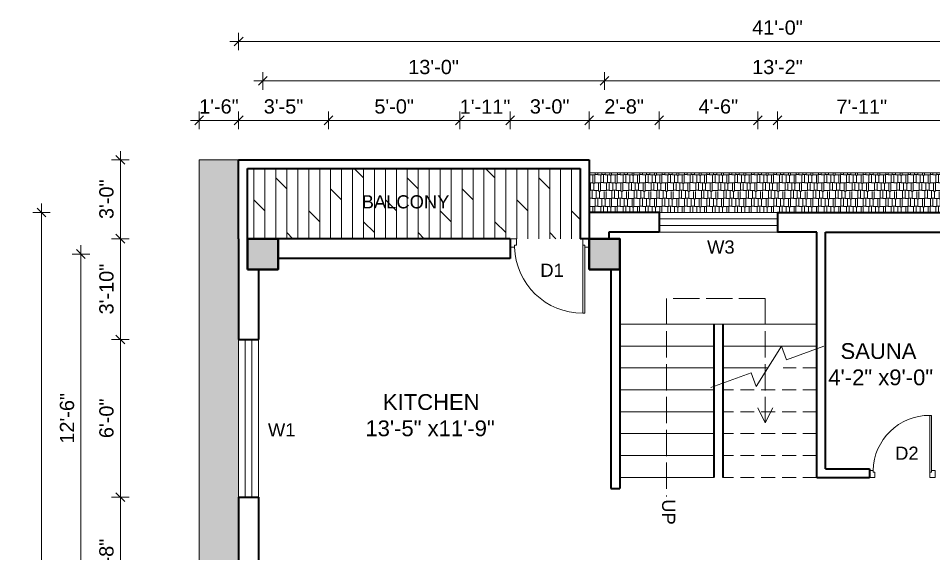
# Model space of a CAD drawing. Header units: inches. Extents: x 270915 to 273552, y 17064 to 18976.
# Drawn here: x 271625.9 to 272043.8, y 18731.7 to 18976.1 of the extents above; entities that cross this region are included whole.
import ezdxf

# ---------------------------------------------------------------- set-up
doc = ezdxf.new("R2010")
doc.units = ezdxf.units.IN
doc.header["$MEASUREMENT"] = 0
doc.header["$PDMODE"] = 35
doc.linetypes.add('ACAD_ISO02W100', pattern=[15, 12, -3])
doc.linetypes.add('DASHED', pattern=[19.05, 12.7, -6.35])
for name, color, linetype, lineweight in [('Column', 181, 'Continuous', 40), ('dimension', 141, 'Continuous', 18), ('Hatch', 9, 'Continuous', 9), ('Hidden', 254, 'ACAD_ISO02W100', 15), ('Stairs', 61, 'Continuous', 18), ('TEXT', 255, 'Continuous', 35), ('Walls', 11, 'Continuous', 35), ('Windows', 151, 'Continuous', 15)]:
    doc.layers.add(name, color=color, linetype=linetype, lineweight=lineweight)
doc.styles.add('arial', font='arial.ttf')
doc.styles.get("Standard").update_dxf_attribs({"font": 'arial.ttf'})
doc.dimstyles.new('1 96', dxfattribs={"dimtxt": 6.5, "dimasz": 4, "dimexe": 0, "dimexo": 0, "dimgap": 3, "dimtad": 1, "dimdec": 0, "dimzin": 11, "dimdsep": 46, "dimlunit": 3, "dimtxsty": 'arial', "dimblk": 'oblique', "dimcen": 4, "dimse1": 1, "dimse2": 1, "dimclrd": 256, "dimclre": 256, "dimclrt": 256, "dimadec": 0, "dimazin": 0, "dimtfac": 1, "dimtdec": 0, "dimtix": 1, "dimtmove": 0, "dimatfit": 3, "dimldrblk": 'Arrow2', "dimfxl": 1, "dimtolj": 1, "dimtzin": 0, "dimlwd": -1, "dimlwe": 9, "dimarcsym": 0})

# ---------------------------------------------------------------- blocks, each defined once
blk = doc.blocks.new('colm')
at = {"layer": 'Hatch'}
h = blk.add_hatch(color=256, dxfattribs=at)
h.dxf.hatch_style = 1
h.paths.add_polyline_path([(66705.71, 8319.73), (66705.71, 8307.73), (66717.71, 8307.73), (66717.71, 8319.73)])
at = {"layer": 'Column'}
blk.add_lwpolyline([(66705.71, 8307.73), (66717.71, 8307.73), (66717.71, 8319.73), (66705.71, 8319.73)], close=True, dxfattribs=at)
blk = doc.blocks.new('GFFGS')
at = {"layer": 'Windows'}
for p, q in [((97915.22, 19628.63), (97915.22, 19658.74)), ((97916.19, 19658.74), (97915.22, 19658.74)), ((97916.19, 19627.65), (97916.19, 19658.77)), ((97915.22, 19628.63), (97913.27, 19628.63)), ((97913.27, 19628.63), (97913.27, 19624.73)), ((97915.22, 19627.65), (97915.22, 19628.63)), ((97916.19, 19627.65), (97915.22, 19627.65)), ((97916.19, 19624.73), (97916.19, 19627.65)), ((97946.35, 19624.73), (97946.35, 19627.65)), ((97946.35, 19627.65), (97947.32, 19627.65)), ((97947.32, 19627.65), (97947.32, 19628.63)), ((97947.32, 19628.63), (97949.27, 19628.63)), ((97949.27, 19628.63), (97949.27, 19624.73)), ((97913.27, 19624.73), (97916.19, 19624.73)), ((97949.27, 19624.73), (97946.35, 19624.73))]:
    blk.add_line(p, q, dxfattribs=at)
blk.add_arc((97916.25, 19627.66), 31.08, 1.7801, 90.1235, dxfattribs=at)
blk = doc.blocks.new('oblique')
at = {"lineweight": 9}
for p, q in [((1, 0), (-1, 0)), ((-0.5, -0.5), (0.5, 0.5)), ((0, 1), (0, -1))]:
    blk.add_line(p, q, dxfattribs=at)
blk = doc.blocks.new('*D346')
at = {"layer": 'Defpoints', "color": 0, "transparency": 16777216}
for p in [(271672.5, 18757.5), (271726.5, 18757.5), (271726.5, 18701.5)]:
    blk.add_point(p, dxfattribs=at)
at = {"layer": 'dimension', "transparency": 16777216}
blk.add_line((271672.5, 18701.5), (271672.5, 18757.5), dxfattribs=at)
at = {"layer": 'dimension', "transparency": 16777216, "xscale": 4, "yscale": 4, "zscale": 4}
for p, rotation in [((271672.5, 18757.5), 90), ((271672.5, 18701.5), 270)]:
    blk.add_blockref('oblique', p, dxfattribs=dict(at, rotation=rotation))
at = {"layer": 'dimension', "transparency": 16777216, "insert": (271666.18, 18729.5), "char_height": 6.5, "attachment_point": 5, "rotation": 90, "style": 'arial'}
blk.add_mtext('\\A1;4\'-8"', dxfattribs=at)
blk = doc.blocks.new('_Oblique')
at = {"color": 0, "linetype": 'ByBlock', "lineweight": -2}
blk.add_line((-0.5, -0.5), (0.5, 0.5), dxfattribs=at)
blk = doc.blocks.new('Arrow2')
for p, q in [((-4.1, 0.75), (-3.08, 0)), ((0, 0), (-4.1, 0.75)), ((-3.08, 0), (-4.1, -0.75)), ((-4.1, -0.75), (0, 0))]:
    blk.add_line(p, q)
blk.add_solid([(-4.1, 0.75), (0, 0), (-3.08, 0), (-4.1, -0.75)])
blk = doc.blocks.new('*D347')
at = {"layer": 'Defpoints', "color": 0, "transparency": 16777216}
for p in [(271672.5, 18829.5), (271726.5, 18829.5), (271726.5, 18757.5)]:
    blk.add_point(p, dxfattribs=at)
at = {"layer": 'dimension', "transparency": 16777216}
blk.add_line((271672.5, 18757.5), (271672.5, 18829.5), dxfattribs=at)
at = {"layer": 'dimension', "transparency": 16777216, "xscale": 4, "yscale": 4, "zscale": 4}
for p, rotation in [((271672.5, 18829.5), 90), ((271672.5, 18757.5), 270)]:
    blk.add_blockref('oblique', p, dxfattribs=dict(at, rotation=rotation))
at = {"layer": 'dimension', "transparency": 16777216, "insert": (271666.18, 18793.5), "char_height": 6.5, "attachment_point": 5, "rotation": 90, "style": 'arial'}
blk.add_mtext('\\A1;6\'-0"', dxfattribs=at)
blk = doc.blocks.new('*D348')
at = {"layer": 'Defpoints', "color": 0, "transparency": 16777216}
for p in [(271672.5, 18875.5), (271726.5, 18875.5), (271726.5, 18829.5)]:
    blk.add_point(p, dxfattribs=at)
at = {"layer": 'dimension', "transparency": 16777216}
blk.add_line((271672.5, 18829.5), (271672.5, 18875.5), dxfattribs=at)
at = {"layer": 'dimension', "transparency": 16777216, "xscale": 4, "yscale": 4, "zscale": 4}
for p, rotation in [((271672.5, 18875.5), 90), ((271672.5, 18829.5), 270)]:
    blk.add_blockref('oblique', p, dxfattribs=dict(at, rotation=rotation))
at = {"layer": 'dimension', "transparency": 16777216, "insert": (271666.18, 18852.5), "char_height": 6.5, "attachment_point": 5, "rotation": 90, "style": 'arial'}
blk.add_mtext('\\A1;3\'-10"', dxfattribs=at)
blk = doc.blocks.new('*D349')
at = {"layer": 'Defpoints', "color": 0, "transparency": 16777216}
for p in [(271672.5, 18911.5), (271726.5, 18911.5), (271726.5, 18875.5)]:
    blk.add_point(p, dxfattribs=at)
at = {"layer": 'dimension', "transparency": 16777216}
blk.add_line((271672.5, 18875.5), (271672.5, 18911.5), dxfattribs=at)
at = {"layer": 'dimension', "transparency": 16777216, "xscale": 4, "yscale": 4, "zscale": 4}
for p, rotation in [((271672.5, 18911.5), 90), ((271672.5, 18875.5), 270)]:
    blk.add_blockref('oblique', p, dxfattribs=dict(at, rotation=rotation))
at = {"layer": 'dimension', "transparency": 16777216, "insert": (271666.18, 18893.5), "char_height": 6.5, "attachment_point": 5, "rotation": 90, "style": 'arial'}
blk.add_mtext('\\A1;3\'-0"', dxfattribs=at)
blk = doc.blocks.new('*D351')
at = {"layer": 'Defpoints', "color": 0, "transparency": 16777216}
for p in [(271654.5, 18868.5), (271730.5, 18868.5), (271730.5, 18718.5)]:
    blk.add_point(p, dxfattribs=at)
at = {"layer": 'dimension', "transparency": 16777216}
blk.add_line((271654.5, 18718.5), (271654.5, 18868.5), dxfattribs=at)
at = {"layer": 'dimension', "transparency": 16777216, "xscale": 4, "yscale": 4, "zscale": 4}
for p, rotation in [((271654.5, 18868.5), 90), ((271654.5, 18718.5), 270)]:
    blk.add_blockref('oblique', p, dxfattribs=dict(at, rotation=rotation))
at = {"layer": 'dimension', "transparency": 16777216, "insert": (271648.18, 18793.5), "char_height": 6.5, "attachment_point": 5, "rotation": 90, "style": 'arial'}
blk.add_mtext('\\A1;12\'-6"', dxfattribs=at)
blk = doc.blocks.new('*D352')
at = {"layer": 'Defpoints', "color": 0, "transparency": 16777216}
for p in [(271636.5, 18887.5), (271942.45, 18887.5), (271942.45, 18493.5)]:
    blk.add_point(p, dxfattribs=at)
at = {"layer": 'dimension', "transparency": 16777216}
blk.add_line((271636.5, 18493.5), (271636.5, 18887.5), dxfattribs=at)
at = {"layer": 'dimension', "transparency": 16777216, "xscale": 4, "yscale": 4, "zscale": 4}
for p, rotation in [((271636.5, 18887.5), 90), ((271636.5, 18493.5), 270)]:
    blk.add_blockref('oblique', p, dxfattribs=dict(at, rotation=rotation))
at = {"layer": 'dimension', "transparency": 16777216, "insert": (271630.18, 18690.5), "char_height": 6.5, "attachment_point": 5, "rotation": 90, "style": 'arial'}
blk.add_mtext('\\A1;32\'-10"', dxfattribs=at)
blk = doc.blocks.new('*D353')
at = {"layer": 'Defpoints', "color": 0, "transparency": 16777216}
for p in [(271726.5, 18929.5), (271708.5, 18911.5), (271726.5, 18911.5)]:
    blk.add_point(p, dxfattribs=at)
at = {"layer": 'dimension', "transparency": 16777216}
for p, q in [((271708.5, 18929.5), (271704.5, 18929.5)), ((271708.5, 18929.5), (271726.5, 18929.5)), ((271726.5, 18929.5), (271730.5, 18929.5))]:
    blk.add_line(p, q, dxfattribs=at)
at = {"layer": 'dimension', "transparency": 16777216, "xscale": 4, "yscale": 4, "zscale": 4}
blk.add_blockref('oblique', (271708.5, 18929.5), dxfattribs=at)
at = {"layer": 'dimension', "transparency": 16777216, "xscale": 4, "yscale": 4, "zscale": 4, "rotation": 180}
blk.add_blockref('oblique', (271726.5, 18929.5), dxfattribs=at)
at = {"layer": 'dimension', "transparency": 16777216, "insert": (271717.5, 18935.82), "char_height": 6.5, "attachment_point": 5, "style": 'arial'}
blk.add_mtext('\\A1;1\'-6"', dxfattribs=at)
blk = doc.blocks.new('*D259')
at = {"layer": 'Defpoints', "color": 0, "transparency": 16777216}
for p in [(271767.5, 18929.5), (271726.5, 18911.5), (271767.5, 18875.5)]:
    blk.add_point(p, dxfattribs=at)
at = {"layer": 'dimension', "transparency": 16777216}
blk.add_line((271726.5, 18929.5), (271767.5, 18929.5), dxfattribs=at)
at = {"layer": 'dimension', "transparency": 16777216, "xscale": 4, "yscale": 4, "zscale": 4, "rotation": 180}
blk.add_blockref('oblique', (271726.5, 18929.5), dxfattribs=at)
at = {"layer": 'dimension', "transparency": 16777216, "xscale": 4, "yscale": 4, "zscale": 4}
blk.add_blockref('oblique', (271767.5, 18929.5), dxfattribs=at)
at = {"layer": 'dimension', "transparency": 16777216, "insert": (271747, 18935.82), "char_height": 6.5, "attachment_point": 5, "style": 'arial'}
blk.add_mtext('\\A1;3\'-5"', dxfattribs=at)
blk = doc.blocks.new('*D260')
at = {"layer": 'Defpoints', "color": 0, "transparency": 16777216}
for p in [(271827.5, 18929.5), (271767.5, 18875.5), (271827.5, 18875.5)]:
    blk.add_point(p, dxfattribs=at)
at = {"layer": 'dimension', "transparency": 16777216}
blk.add_line((271767.5, 18929.5), (271827.5, 18929.5), dxfattribs=at)
at = {"layer": 'dimension', "transparency": 16777216, "xscale": 4, "yscale": 4, "zscale": 4, "rotation": 180}
blk.add_blockref('oblique', (271767.5, 18929.5), dxfattribs=at)
at = {"layer": 'dimension', "transparency": 16777216, "xscale": 4, "yscale": 4, "zscale": 4}
blk.add_blockref('oblique', (271827.5, 18929.5), dxfattribs=at)
at = {"layer": 'dimension', "transparency": 16777216, "insert": (271797.5, 18935.82), "char_height": 6.5, "attachment_point": 5, "style": 'arial'}
blk.add_mtext('\\A1;5\'-0"', dxfattribs=at)
blk = doc.blocks.new('*D354')
at = {"layer": 'Defpoints', "color": 0, "transparency": 16777216}
for p in [(271850.5, 18929.5), (271827.5, 18875.5), (271850.5, 18875.5)]:
    blk.add_point(p, dxfattribs=at)
at = {"layer": 'dimension', "transparency": 16777216}
for p, q in [((271827.5, 18929.5), (271823.5, 18929.5)), ((271827.5, 18929.5), (271850.5, 18929.5)), ((271850.5, 18929.5), (271854.5, 18929.5))]:
    blk.add_line(p, q, dxfattribs=at)
at = {"layer": 'dimension', "transparency": 16777216, "xscale": 4, "yscale": 4, "zscale": 4}
blk.add_blockref('oblique', (271827.5, 18929.5), dxfattribs=at)
at = {"layer": 'dimension', "transparency": 16777216, "xscale": 4, "yscale": 4, "zscale": 4, "rotation": 180}
blk.add_blockref('oblique', (271850.5, 18929.5), dxfattribs=at)
at = {"layer": 'dimension', "transparency": 16777216, "insert": (271839, 18935.76), "char_height": 6.5, "attachment_point": 5, "style": 'arial'}
blk.add_mtext('\\A1;1\'-11"', dxfattribs=at)
blk = doc.blocks.new('*D355')
at = {"layer": 'Defpoints', "color": 0, "transparency": 16777216}
for p in [(271886.5, 18929.5), (271850.5, 18875.5), (271886.5, 18875.5)]:
    blk.add_point(p, dxfattribs=at)
at = {"layer": 'dimension', "transparency": 16777216}
blk.add_line((271850.5, 18929.5), (271886.5, 18929.5), dxfattribs=at)
at = {"layer": 'dimension', "transparency": 16777216, "xscale": 4, "yscale": 4, "zscale": 4, "rotation": 180}
blk.add_blockref('oblique', (271850.5, 18929.5), dxfattribs=at)
at = {"layer": 'dimension', "transparency": 16777216, "xscale": 4, "yscale": 4, "zscale": 4}
blk.add_blockref('oblique', (271886.5, 18929.5), dxfattribs=at)
at = {"layer": 'dimension', "transparency": 16777216, "insert": (271868.5, 18935.82), "char_height": 6.5, "attachment_point": 5, "style": 'arial'}
blk.add_mtext('\\A1;3\'-0"', dxfattribs=at)
blk = doc.blocks.new('*D356')
at = {"layer": 'Defpoints', "color": 0, "transparency": 16777216}
for p in [(271918.5, 18929.5), (271918.5, 18887.5), (271886.5, 18875.5)]:
    blk.add_point(p, dxfattribs=at)
at = {"layer": 'dimension', "transparency": 16777216}
blk.add_line((271886.5, 18929.5), (271918.5, 18929.5), dxfattribs=at)
at = {"layer": 'dimension', "transparency": 16777216, "xscale": 4, "yscale": 4, "zscale": 4, "rotation": 180}
blk.add_blockref('oblique', (271886.5, 18929.5), dxfattribs=at)
at = {"layer": 'dimension', "transparency": 16777216, "xscale": 4, "yscale": 4, "zscale": 4}
blk.add_blockref('oblique', (271918.5, 18929.5), dxfattribs=at)
at = {"layer": 'dimension', "transparency": 16777216, "insert": (271902.5, 18935.82), "char_height": 6.5, "attachment_point": 5, "style": 'arial'}
blk.add_mtext('\\A1;2\'-8"', dxfattribs=at)
blk = doc.blocks.new('*D357')
at = {"layer": 'Defpoints', "color": 0, "transparency": 16777216}
for p in [(271972.5, 18929.5), (271918.5, 18887.5), (271972.5, 18887.5)]:
    blk.add_point(p, dxfattribs=at)
at = {"layer": 'dimension', "transparency": 16777216}
blk.add_line((271918.5, 18929.5), (271972.5, 18929.5), dxfattribs=at)
at = {"layer": 'dimension', "transparency": 16777216, "xscale": 4, "yscale": 4, "zscale": 4, "rotation": 180}
blk.add_blockref('oblique', (271918.5, 18929.5), dxfattribs=at)
at = {"layer": 'dimension', "transparency": 16777216, "xscale": 4, "yscale": 4, "zscale": 4}
blk.add_blockref('oblique', (271972.5, 18929.5), dxfattribs=at)
at = {"layer": 'dimension', "transparency": 16777216, "insert": (271945.5, 18935.82), "char_height": 6.5, "attachment_point": 5, "style": 'arial'}
blk.add_mtext('\\A1;4\'-6"', dxfattribs=at)
blk = doc.blocks.new('*D358')
at = {"layer": 'Defpoints', "color": 0, "transparency": 16777216}
for p in [(272058.5, 18929.5), (271963.5, 18887.5), (272058.5, 18887.5)]:
    blk.add_point(p, dxfattribs=at)
at = {"layer": 'dimension', "transparency": 16777216}
blk.add_line((271963.5, 18929.5), (272058.5, 18929.5), dxfattribs=at)
at = {"layer": 'dimension', "transparency": 16777216, "xscale": 4, "yscale": 4, "zscale": 4, "rotation": 180}
blk.add_blockref('oblique', (271963.5, 18929.5), dxfattribs=at)
at = {"layer": 'dimension', "transparency": 16777216, "xscale": 4, "yscale": 4, "zscale": 4}
blk.add_blockref('oblique', (272058.5, 18929.5), dxfattribs=at)
at = {"layer": 'dimension', "transparency": 16777216, "insert": (272011, 18935.76), "char_height": 6.5, "attachment_point": 5, "style": 'arial'}
blk.add_mtext('\\A1;7\'-11"', dxfattribs=at)
blk = doc.blocks.new('*D361')
at = {"layer": 'Defpoints', "color": 0, "transparency": 16777216}
for p in [(271893.5, 18947.5), (271737.5, 18875.5), (271893.5, 18875.5)]:
    blk.add_point(p, dxfattribs=at)
at = {"layer": 'dimension', "transparency": 16777216}
blk.add_line((271737.5, 18947.5), (271893.5, 18947.5), dxfattribs=at)
at = {"layer": 'dimension', "transparency": 16777216, "xscale": 4, "yscale": 4, "zscale": 4, "rotation": 180}
blk.add_blockref('oblique', (271737.5, 18947.5), dxfattribs=at)
at = {"layer": 'dimension', "transparency": 16777216, "xscale": 4, "yscale": 4, "zscale": 4}
blk.add_blockref('oblique', (271893.5, 18947.5), dxfattribs=at)
at = {"layer": 'dimension', "transparency": 16777216, "insert": (271815.5, 18953.82), "char_height": 6.5, "attachment_point": 5, "style": 'arial'}
blk.add_mtext('\\A1;13\'-0"', dxfattribs=at)
blk = doc.blocks.new('*D362')
at = {"layer": 'Defpoints', "color": 0, "transparency": 16777216}
for p in [(272051.5, 18947.5), (271893.5, 18875.5), (272051.5, 18875.5)]:
    blk.add_point(p, dxfattribs=at)
at = {"layer": 'dimension', "transparency": 16777216}
blk.add_line((271893.5, 18947.5), (272051.5, 18947.5), dxfattribs=at)
at = {"layer": 'dimension', "transparency": 16777216, "xscale": 4, "yscale": 4, "zscale": 4, "rotation": 180}
blk.add_blockref('oblique', (271893.5, 18947.5), dxfattribs=at)
at = {"layer": 'dimension', "transparency": 16777216, "xscale": 4, "yscale": 4, "zscale": 4}
blk.add_blockref('oblique', (272051.5, 18947.5), dxfattribs=at)
at = {"layer": 'dimension', "transparency": 16777216, "insert": (271972.5, 18953.82), "char_height": 6.5, "attachment_point": 5, "style": 'arial'}
blk.add_mtext('\\A1;13\'-2"', dxfattribs=at)
blk = doc.blocks.new('*D364')
at = {"layer": 'Defpoints', "color": 0, "transparency": 16777216}
for p in [(272218.5, 18965.5), (271726.5, 18829.5), (272218.5, 18829.5)]:
    blk.add_point(p, dxfattribs=at)
at = {"layer": 'dimension', "transparency": 16777216}
blk.add_line((271726.5, 18965.5), (272218.5, 18965.5), dxfattribs=at)
at = {"layer": 'dimension', "transparency": 16777216, "xscale": 4, "yscale": 4, "zscale": 4, "rotation": 180}
blk.add_blockref('oblique', (271726.5, 18965.5), dxfattribs=at)
at = {"layer": 'dimension', "transparency": 16777216, "xscale": 4, "yscale": 4, "zscale": 4}
blk.add_blockref('oblique', (272218.5, 18965.5), dxfattribs=at)
at = {"layer": 'dimension', "transparency": 16777216, "insert": (271972.5, 18971.82), "char_height": 6.5, "attachment_point": 5, "style": 'arial'}
blk.add_mtext('\\A1;41\'-0"', dxfattribs=at)
blk = doc.blocks.new('*D381')
at = {"layer": 'Defpoints', "color": 0, "transparency": 16777216}
for p in [(271975.95, 18887.5), (272308.5, 18887.5), (271975.95, 18493.5)]:
    blk.add_point(p, dxfattribs=at)
at = {"layer": 'dimension', "transparency": 16777216}
blk.add_line((272308.5, 18493.5), (272308.5, 18887.5), dxfattribs=at)
at = {"layer": 'dimension', "transparency": 16777216, "xscale": 4, "yscale": 4, "zscale": 4}
for p, rotation in [((272308.5, 18887.5), 90), ((272308.5, 18493.5), 270)]:
    blk.add_blockref('oblique', p, dxfattribs=dict(at, rotation=rotation))
at = {"layer": 'dimension', "transparency": 16777216, "insert": (272302.18, 18690.5), "char_height": 6.5, "attachment_point": 5, "rotation": 90, "style": 'arial'}
blk.add_mtext('\\A1;32\'-10"', dxfattribs=at)

msp = doc.modelspace()

# ---------------------------------------------------------------- hatches: boundary and pattern name
at = {"layer": 'Hatch', "transparency": 33554687}
h = msp.add_hatch(dxfattribs=at)
h.set_pattern_fill('AR-RSHKE', color=256, scale=0.3, angle=270)
h.set_pattern_definition([(270, (26988.5, 458.2415), (3.6, -7.65), [1.8, -1.5, 2.1, -0.9, 2.7, -1.2]), (270, (26988.65, 456.4415), (3.6, -7.65), [1.5, -5.7, 1.2, -1.8]), (270, (26988.275, 452.8415), (3.6, -7.65), [0.9, -9.3]), (360, (26988.5, 458.2415), (3.6, 2.55), [3.45, -10.95]), (360, (26988.5, 456.4415), (3.6, 2.55), [3.375, -11.025]), (360, (26988.5, 454.9415), (3.6, 2.55), [3.15, -11.25]), (360, (26988.275, 452.8415), (3.6, 2.55), [3.45, -10.95]), (360, (26988.275, 451.9415), (3.6, 2.55), [3.45, -10.95]), (360, (26988.5, 449.2415), (3.6, 2.55), [3.3, -11.1])])
h.paths.add_polyline_path([(271726.5, 18875.5), (271726.5, 18911.5), (271708.5, 18911.5), (271708.5, 18539.5), (271726.5, 18557.5)])
h = msp.add_hatch(dxfattribs=at)
h.set_pattern_fill('DOLMIT', color=256, scale=20, angle=90)
h.set_pattern_definition([(90, (26988.5, 458.2415), (-5, 2e-15), []), (135, (26988.5, 458.241), (-10, -10), [7.0710678, -14.1421356])])
h.paths.add_polyline_path([(271882.5, 18907.5), (271730.5, 18907.5), (271730.5, 18875.5), (271744.5, 18875.5), (271767.5, 18875.5), (271827.5, 18875.5), (271850.5, 18875.5), (271853.42, 18875.5), (271882.5, 18875.5)])
h.paths.add_polyline_path([(271781.23, 18886.07), (271824.29, 18886.07), (271824.29, 18898.43), (271781.23, 18898.43)], flags=24)
h = msp.add_hatch(dxfattribs=at)
h.set_pattern_fill('AR-RSHKE', color=256, scale=0.3)
h.set_pattern_definition([(360, (26988.5, 458.2415), (7.65, 3.6), [1.8, -1.5, 2.1, -0.9, 2.7, -1.2]), (360, (26990.3, 458.3915), (7.65, 3.6), [1.5, -5.7, 1.2, -1.8]), (360, (26993.9, 458.0165), (7.65, 3.6), [0.9, -9.3]), (90, (26988.5, 458.2415), (-2.55, 3.6), [3.45, -10.95]), (90, (26990.3, 458.2415), (-2.55, 3.6), [3.375, -11.025]), (90, (26991.8, 458.2415), (-2.55, 3.6), [3.15, -11.25]), (90, (26993.9, 458.0165), (-2.55, 3.6), [3.45, -10.95]), (90, (26994.8, 458.0165), (-2.55, 3.6), [3.45, -10.95]), (90, (26997.5, 458.2415), (-2.55, 3.6), [3.3, -11.1])])
h.paths.add_polyline_path([(272058.5, 18905.5), (271886.5, 18905.5), (271886.5, 18887.5), (272058.5, 18887.5)])

# ---------------------------------------------------------------- linework, layer by layer
at = {"layer": 'Column'}
for points in [[(271730.5, 18861.5), (271744.5, 18861.5), (271744.5, 18875.5), (271730.5, 18875.5)], [(271886.5, 18861.5), (271900.5, 18861.5), (271900.5, 18875.5), (271886.5, 18875.5)]]:
    msp.add_lwpolyline(points, close=True, dxfattribs=at)
at = {"layer": 'Hidden'}
for p, q in [((271966.9, 18848.27), (271921.9, 18848.27)), ((271921.9, 18848.27), (271921.9, 18757.82)), ((271966.9, 18848.27), (271966.9, 18791.39)), ((271966.9, 18791.39), (271963.48, 18798.32)), ((271966.9, 18791.39), (271970.32, 18798.32))]:
    msp.add_line(p, q, dxfattribs=at)
at = {"layer": 'Stairs'}
for p, q in [((271708.5, 18911.5), (271708.5, 18539.5)), ((271726.5, 18911.5), (271708.5, 18911.5)), ((272058.5, 18905.5), (271886.5, 18905.5)), ((271900.5, 18836.5), (271990.5, 18836.5)), ((271943.5, 18826.5), (271900.5, 18826.5)), ((271990.5, 18826.5), (271947.5, 18826.5)), ((271962.8, 18808.03), (271974.36, 18826.48)), ((271974.36, 18826.48), (271976.64, 18820.19)), ((271993.66, 18826.37), (271976.64, 18820.19)), ((271943.5, 18816.5), (271900.5, 18816.5)), ((271968.1, 18816.5), (271947.5, 18816.5)), ((271960.51, 18814.33), (271942.11, 18807.64)), ((271960.51, 18814.33), (271962.8, 18808.03)), ((271943.5, 18806.5), (271900.5, 18806.5)), ((271943.5, 18796.5), (271900.5, 18796.5)), ((271943.5, 18786.5), (271900.5, 18786.5)), ((271943.5, 18776.5), (271900.5, 18776.5)), ((271943.5, 18766.5), (271900.5, 18766.5))]:
    msp.add_line(p, q, dxfattribs=at)
at = {"layer": 'Stairs', "linetype": 'DASHED', "ltscale": 0.5}
for p, q in [((271990.5, 18816.5), (271975.06, 18816.5)), ((271990.5, 18806.5), (271947.5, 18806.5)), ((271990.5, 18796.5), (271947.5, 18796.5)), ((271990.5, 18786.5), (271947.5, 18786.5)), ((271990.5, 18776.5), (271947.5, 18776.5)), ((271990.5, 18766.5), (271947.5, 18766.5))]:
    msp.add_line(p, q, dxfattribs=at)
at = {"layer": 'Walls'}
for p, q in [((271726.5, 18875.5), (271726.5, 18911.5)), ((271726.5, 18911.5), (271886.5, 18911.5)), ((271886.5, 18911.5), (271886.5, 18875.5)), ((271730.5, 18875.5), (271730.5, 18907.5)), ((271730.5, 18907.5), (271882.5, 18907.5)), ((271882.5, 18907.5), (271882.5, 18875.5)), ((271918.5, 18887.5), (271886.5, 18887.5)), ((271918.5, 18887.5), (271918.5, 18878.5)), ((271972.5, 18887.5), (271972.5, 18878.5)), ((271972.5, 18887.5), (272058.5, 18887.5)), ((271918.5, 18878.5), (271895.5, 18878.5)), ((271895.5, 18878.5), (271895.5, 18875.5)), ((271990.5, 18878.5), (271972.5, 18878.5)), ((271990.5, 18766.5), (271990.5, 18878.5)), ((271994.5, 18770.5), (271994.5, 18878.5)), ((271994.5, 18878.5), (272049.5, 18878.5)), ((271726.5, 18875.5), (271726.5, 18829.5)), ((271850.5, 18875.5), (271744.5, 18875.5)), ((271850.5, 18875.5), (271850.5, 18866.5)), ((271886.5, 18875.5), (271882.5, 18875.5)), ((271850.5, 18866.5), (271744.5, 18866.5)), ((271735.5, 18861.5), (271735.5, 18829.5)), ((271896.5, 18861.5), (271896.5, 18761.5)), ((271900.5, 18861.5), (271900.5, 18761.5)), ((271943.5, 18836.5), (271943.5, 18766.5)), ((271947.5, 18836.5), (271947.5, 18766.5)), ((271726.5, 18829.5), (271735.5, 18829.5)), ((271994.5, 18770.5), (272014.5, 18770.5)), ((272014.5, 18770.5), (272014.5, 18766.5)), ((271990.5, 18766.5), (272014.5, 18766.5)), ((271896.5, 18761.5), (271900.5, 18761.5)), ((271726.5, 18757.5), (271726.5, 18701.5)), ((271726.5, 18757.5), (271735.5, 18757.5)), ((271735.5, 18757.5), (271735.5, 18725.5))]:
    msp.add_line(p, q, dxfattribs=at)
at = {"layer": 'Windows'}
for p, q in [((271918.5, 18887.5), (271972.5, 18887.5)), ((271918.5, 18884.5), (271972.5, 18884.5)), ((271918.5, 18881.5), (271972.5, 18881.5)), ((271918.5, 18878.5), (271972.5, 18878.5)), ((271726.5, 18829.5), (271726.5, 18757.5)), ((271729.5, 18829.5), (271729.5, 18757.5)), ((271732.5, 18829.5), (271732.5, 18757.5)), ((271735.5, 18829.5), (271735.5, 18757.5))]:
    msp.add_line(p, q, dxfattribs=at)

# ---------------------------------------------------------------- block references
at = {"layer": 'Column', "xscale": 1.166666666668081, "yscale": 1.166666666668081, "zscale": 1.166666666668081}
for p in [(193907.18, 9169.15), (194063.18, 9169.15)]:
    msp.add_blockref('colm', p, dxfattribs=at)
at = {"layer": 'Windows', "rotation": 180}
msp.add_blockref('GFFGS', (369799.77, 38500.23), dxfattribs=at)
at = {"layer": 'Windows', "xscale": -0.8333333333333334, "yscale": 0.8333333333333334, "zscale": 0.8333333333333334}
msp.add_blockref('GFFGS', (353638.89, 2412.56), dxfattribs=at)

# ---------------------------------------------------------------- texts
at = {"layer": 'TEXT'}
for s, width, gutter_width, heights, insert, char_height, attachment_point in [('BALCONY', 18.7269, 1, [3.83], (271822.73, 18889.24), 6, 9), ('W3', 18.7269, 1, [0], (271952.95, 18868.6), 6, 9), ('D1', 18.7269, 1, [0], (271874.95, 18858.08), 6, 9), ('                  SAUNA\\P                4\'-2" x9\'-0"', 134.7361, 1.2, [0], (271951, 18808.5), 7.2, 7), ('\\pi44.30938; KITCHEN\\P\\pi0;              13\'-5" x11\'-9"', 134.7361, 1.2, [0], (271745.26, 18785.24), 7.2, 7), ('W1', 18.7269, 1, [3.83], (271752.45, 18785.24), 6, 9), ('D2', 18.7269, 1, [0], (272036.95, 18774.58), 6, 9)]:
    msp.add_mtext_dynamic_manual_height_columns(s, width=width, gutter_width=gutter_width, heights=heights, dxfattribs=dict(at, insert=insert, char_height=char_height, attachment_point=attachment_point))
at = {"layer": 'TEXT', "insert": (271925.84, 18760.59), "char_height": 6, "attachment_point": 1, "rotation": 270}
msp.add_mtext_dynamic_manual_height_columns('\\pi4.0531;UP', width=18.7269, gutter_width=1, heights=[0], dxfattribs=at)

# ---------------------------------------------------------------- dimensions: what is measured, and where the dimension line sits
at = {"layer": 'dimension'}
for p1, p2, distance, picture, middle in [((271726.5, 18829.5), (272218.5, 18829.5), 136, '*D364', (271972.5, 18971.82)), ((271737.5, 18875.5), (271893.5, 18875.5), 72, '*D361', (271815.5, 18953.82)), ((271708.5, 18911.5), (271726.5, 18911.5), 18, '*D353', (271717.5, 18935.82)), ((271942.45, 18493.5), (271942.45, 18887.5), 305.95, '*D352', (271630.18, 18690.5)), ((271975.95, 18493.5), (271975.95, 18887.5), -332.55, '*D381', (272302.18, 18690.5))]:
    dim = msp.add_aligned_dim(p1=p1, p2=p2, distance=distance, dimstyle='1 96', dxfattribs=at)
    dim.commit()
    dim.dimension.update_dxf_attribs({"geometry": picture, "text_midpoint": middle})
for base, p1, p2, angle, picture, middle in [((272051.5, 18947.5), (271893.5, 18875.5), (272051.5, 18875.5), 180, '*D362', (271972.5, 18953.82)), ((271767.5, 18929.5), (271726.5, 18911.5), (271767.5, 18875.5), 180, '*D259', (271747, 18935.82)), ((271827.5, 18929.5), (271767.5, 18875.5), (271827.5, 18875.5), 180, '*D260', (271797.5, 18935.82)), ((271850.5, 18929.5), (271827.5, 18875.5), (271850.5, 18875.5), 180, '*D354', (271839, 18935.76)), ((271886.5, 18929.5), (271850.5, 18875.5), (271886.5, 18875.5), 180, '*D355', (271868.5, 18935.82)), ((271918.5, 18929.5), (271886.5, 18875.5), (271918.5, 18887.5), 180, '*D356', (271902.5, 18935.82)), ((271972.5, 18929.5), (271918.5, 18887.5), (271972.5, 18887.5), 180, '*D357', (271945.5, 18935.82)), ((272058.5, 18929.5), (271963.5, 18887.5), (272058.5, 18887.5), 180, '*D358', (272011, 18935.76)), ((271672.5, 18911.5), (271726.5, 18875.5), (271726.5, 18911.5), 270, '*D349', (271666.18, 18893.5)), ((271672.5, 18875.5), (271726.5, 18829.5), (271726.5, 18875.5), 270, '*D348', (271666.18, 18852.5)), ((271654.5, 18868.5), (271730.5, 18718.5), (271730.5, 18868.5), 270, '*D351', (271648.18, 18793.5)), ((271672.5, 18829.5), (271726.5, 18757.5), (271726.5, 18829.5), 270, '*D347', (271666.18, 18793.5)), ((271672.5, 18757.5), (271726.5, 18701.5), (271726.5, 18757.5), 270, '*D346', (271666.18, 18729.5))]:
    dim = msp.add_linear_dim(base=base, p1=p1, p2=p2, angle=angle, dimstyle='1 96', override={"dimtmove": 1}, dxfattribs=at)
    dim.commit()
    dim.dimension.update_dxf_attribs({"geometry": picture, "text_midpoint": middle})

doc.saveas('drawing.dxf')
